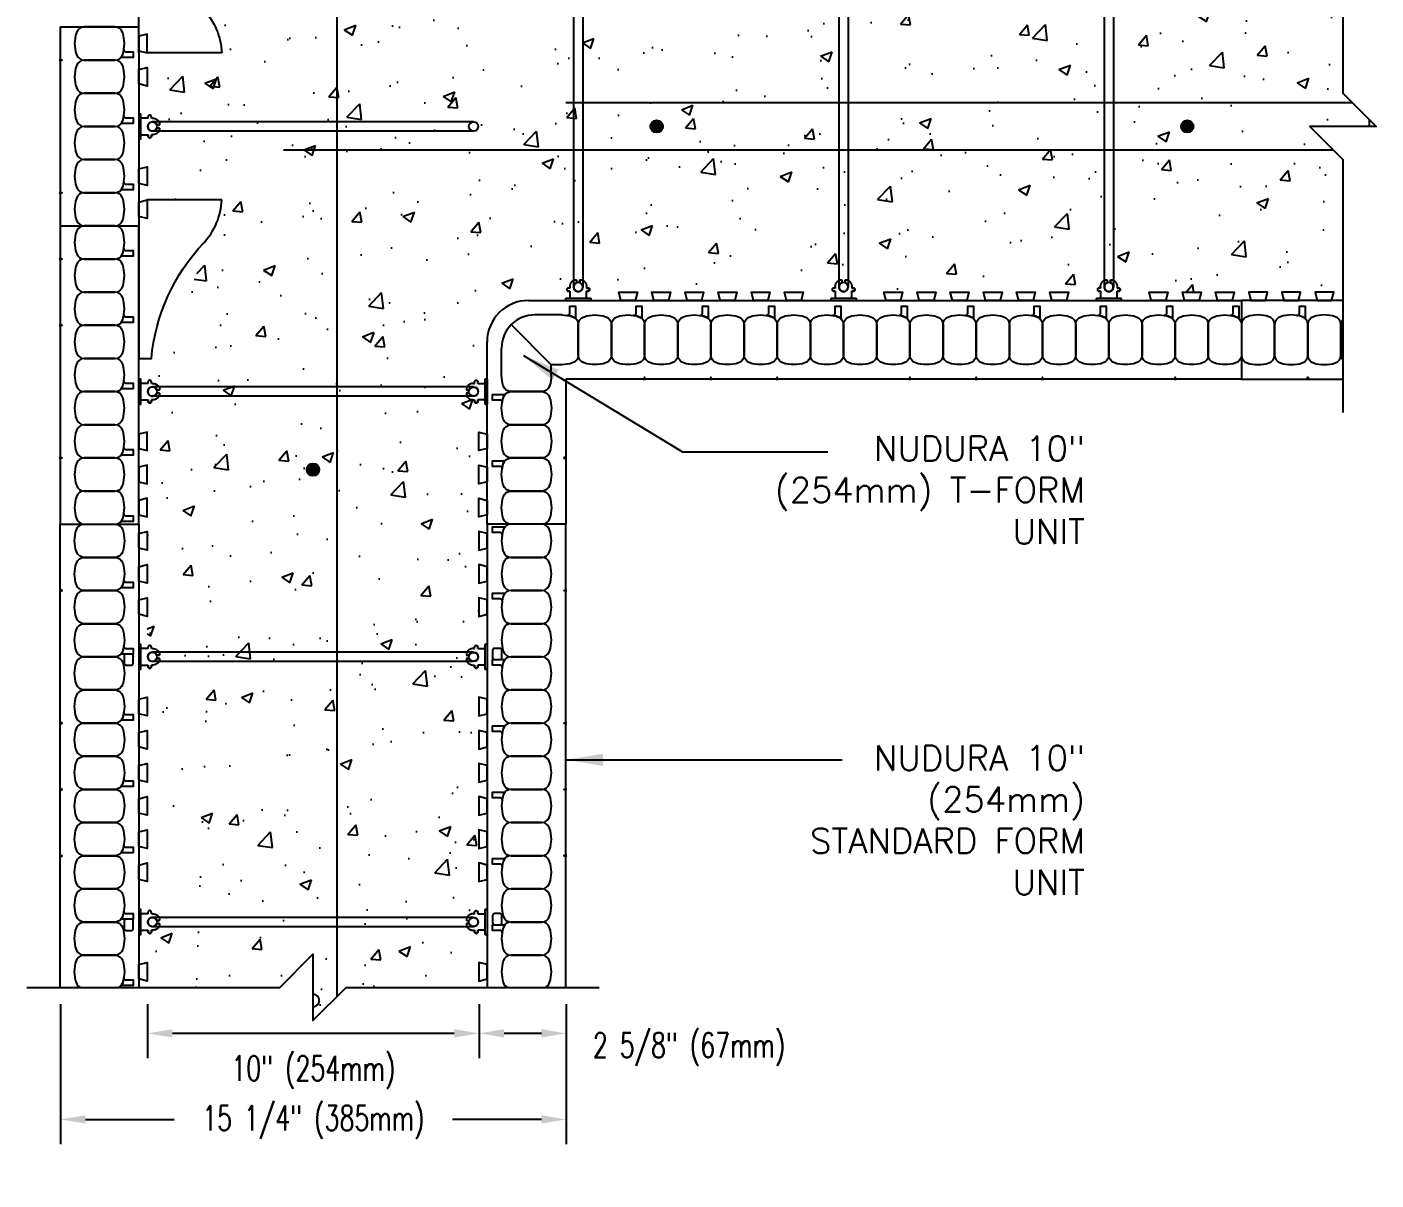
# Model space of a CAD drawing. Header units: inches. Extents: x 446.3 to 486.9, y 63.1 to 120.7.
# Drawn here: x 446.26 to 486.94, y 63.08 to 97.86 of the extents above; entities that cross this region are included whole.
import ezdxf

# ---------------------------------------------------------------- set-up
doc = ezdxf.new("R2010")
doc.units = ezdxf.units.IN
doc.header["$MEASUREMENT"] = 0
for name, color, linetype in [('HATCH', 12, 'Continuous'), ('line25', 2, 'Continuous'), ('LINE3', 3, 'Continuous'), ('LINE50', 5, 'Continuous'), ('LINE65', 3, 'Continuous'), ('LINE9', 9, 'Continuous'), ('TEXT', 4, 'Continuous')]:
    doc.layers.add(name, color=color, linetype=linetype)
doc.styles.add('DIM', font='romans.shx', dxfattribs={"width": 0.7})
doc.styles.add('ROMANS', font='romans.shx', dxfattribs={"height": 0.75})
doc.dimstyles.new('ext_12', dxfattribs={"dimscale": 12, "dimtxt": 0.09375, "dimasz": 0.09375, "dimexe": 0.09375, "dimexo": 0.0625, "dimgap": 0.0625, "dimtad": 1, "dimdec": 1, "dimzin": 3, "dimdsep": 46, "dimlunit": 4, "dimtxsty": 'DIM', "dimcen": 0.09, "dimdle": 0.09375, "dimclrt": 4, "dimadec": 0, "dimazin": 0, "dimtfac": 1, "dimtdec": 1, "dimtmove": 2, "dimatfit": 3, "dimfxl": 0, "dimfrac": 2, "dimtolj": 1, "dimtzin": 0, "dimarcsym": 0})
doc.dimstyles.new('ext_8', dxfattribs={"dimscale": 8, "dimtxt": 0.09375, "dimasz": 0.09375, "dimexe": 0.09375, "dimexo": 0.0625, "dimgap": 0.0625, "dimtad": 1, "dimdec": 1, "dimzin": 3, "dimdsep": 46, "dimlunit": 4, "dimtxsty": 'DIM', "dimcen": 0.09, "dimdle": 0.09375, "dimclrt": 4, "dimadec": 0, "dimazin": 0, "dimtfac": 1, "dimtdec": 1, "dimtmove": 2, "dimatfit": 3, "dimfxl": 0, "dimfrac": 2, "dimtolj": 1, "dimtzin": 0, "dimarcsym": 0})

# ---------------------------------------------------------------- blocks, each defined once
blk = doc.blocks.new('*D10')
at = {"layer": 'Defpoints', "color": 0}
for p in [(459.897, 68.887), (462.522, 68.887), (459.897, 67.502)]:
    blk.add_point(p, dxfattribs=at)
at = {"layer": 'TEXT', "color": 0, "lineweight": -2}
for p, q in [((459.897, 68.387), (459.897, 66.752)), ((462.522, 68.387), (462.522, 66.752)), ((461.772, 67.502), (460.647, 67.502))]:
    blk.add_line(p, q, dxfattribs=at)
at = {"layer": 'TEXT', "color": 0}
for points in [[(460.647, 67.627), (460.647, 67.377), (459.897, 67.502)], [(461.772, 67.627), (461.772, 67.377), (462.522, 67.502)]]:
    blk.add_solid(points, dxfattribs=at)
at = {"layer": 'TEXT', "color": 4, "insert": (466.228, 67.02), "char_height": 0.75, "attachment_point": 5, "style": 'DIM'}
blk.add_mtext('\\A1;2 5/8" (67mm)', dxfattribs=at)
blk = doc.blocks.new('*D11')
at = {"layer": 'Defpoints', "color": 0}
for p in [(449.897, 68.887), (459.897, 68.887), (449.897, 67.502)]:
    blk.add_point(p, dxfattribs=at)
at = {"layer": 'TEXT', "color": 0, "lineweight": -2}
for p, q in [((449.897, 68.387), (449.897, 66.752)), ((459.897, 68.387), (459.897, 66.752)), ((459.147, 67.502), (450.647, 67.502))]:
    blk.add_line(p, q, dxfattribs=at)
at = {"layer": 'TEXT', "color": 0}
for points in [[(450.647, 67.627), (450.647, 67.377), (449.897, 67.502)], [(459.147, 67.627), (459.147, 67.377), (459.897, 67.502)]]:
    blk.add_solid(points, dxfattribs=at)
at = {"layer": 'TEXT', "color": 4, "insert": (454.898, 66.324), "char_height": 0.75, "attachment_point": 5, "style": 'DIM'}
blk.add_mtext('\\A1;10" (254mm)', dxfattribs=at)
blk = doc.blocks.new('*D12')
at = {"layer": 'Defpoints', "color": 0}
for p in [(447.272, 68.887), (462.522, 68.887), (462.522, 64.906)]:
    blk.add_point(p, dxfattribs=at)
at = {"layer": 'TEXT', "color": 0, "lineweight": -2}
for p, q in [((447.272, 68.387), (447.272, 64.156)), ((462.522, 68.387), (462.522, 64.156)), ((448.022, 64.906), (450.697, 64.906)), ((461.772, 64.906), (459.097, 64.906))]:
    blk.add_line(p, q, dxfattribs=at)
at = {"layer": 'TEXT', "color": 0}
for points in [[(448.022, 65.031), (448.022, 64.781), (447.272, 64.906)], [(461.772, 65.031), (461.772, 64.781), (462.522, 64.906)]]:
    blk.add_solid(points, dxfattribs=at)
at = {"layer": 'TEXT', "color": 4, "insert": (454.897, 64.822), "char_height": 0.75, "attachment_point": 5, "style": 'DIM'}
blk.add_mtext('\\A1;15 1/4" (385mm)', dxfattribs=at)
blk = doc.blocks.new('WEB_CENTRE_TOP')
for p, q in [((-0.140625, 9.688), (-0.140625, 0)), ((0.140625, 9.688), (0.140625, 0))]:
    blk.add_line(p, q)
for centre in [(0, 9.688), (0, 0)]:
    blk.add_circle(centre, 0.140625)
blk = doc.blocks.new('Connector')
blk.add_point((0.271, 0))
at = {"layer": 'LINE9'}
for p, q in [((0, 0.375), (0, -0.375)), ((0.062, -0.375), (0.062, 0.375)), ((0.281, 0.25), (0.062, 0.25))]:
    blk.add_line(p, q, dxfattribs=at)
for points, weights in [([(0.007, 0.375), (0.004, 0.375), (0, 0.375)], [1, 0.972587069138, 0.950305488115]), ([(0.327, 0.343), (0.308, 0.343), (0.281, 0.317), (0.281, 0.297)], [1, 0.85355339, 0.85355339, 1]), ([(0.328, 0.343), (0.327, 0.343), (0.327, 0.343)], [1, 0.70710678, 1]), ([(0.375, 0.297), (0.375, 0.317), (0.348, 0.343), (0.329, 0.343)], [1, 0.85355339, 0.85355339, 1]), ([(0.406, 0.25), (0.546, 0.25), (0.619, 0.131)], [0.958404415409, 0.794674173519, 0.864651571113]), ([(0.619, 0.052), (0.612, 0.049), (0.604, 0.049)], [0.83615024178, 0.892081430621, 1]), ([(0, -0.375), (0.004, -0.375), (0.007, -0.375)], [0.950305488115, 0.972587069138, 1]), ([(0.281, -0.297), (0.281, -0.317), (0.308, -0.343), (0.327, -0.343)], [1, 0.85355339, 0.85355339, 1]), ([(0.327, -0.343), (0.281, -0.343), (0.281, -0.297)], [1, 0.70710678, 1]), ([(0.329, -0.343), (0.348, -0.343), (0.375, -0.317), (0.375, -0.297)], [1, 0.85355339, 0.85355339, 1]), ([(0.375, -0.297), (0.375, -0.343), (0.329, -0.343)], [1, 0.70710678, 1]), ([(0.619, -0.131), (0.546, -0.25), (0.406, -0.25)], [0.864651574428, 0.794674169686, 0.958404415195]), ([(0.604, -0.049), (0.612, -0.049), (0.619, -0.052)], [1, 0.89208144177, 0.836150253337])]:
    blk.add_rational_spline(points, weights, degree=2, dxfattribs=at)
for points, degree in [([(0, 0.375), (0.002, 0.375), (0.005, 0.375), (0.007, 0.375)], 3), ([(0.007, 0.375), (0.021, 0.375), (0.051, 0.375), (0.062, 0.375), (0.062, 0.375)], 3), ([(0.281, 0.25), (0.281, 0.297)], 1), ([(0.327, 0.343), (0.327, 0.343), (0.328, 0.343), (0.328, 0.343)], 3), ([(0.328, 0.343), (0.329, 0.343), (0.329, 0.343), (0.329, 0.343)], 3), ([(0.375, 0.25), (0.375, 0.297)], 1), ([(0.406, 0.25), (0.375, 0.25)], 1), ([(0.406, 0.25), (0.406, 0.25)], 1), ([(0.406, 0.25), (0.406, 0.25)], 1), ([(0.406, 0.25), (0.406, 0.25)], 1), ([(0.406, 0.25), (0.406, 0.25)], 1), ([(0.406, 0.25), (0.406, 0.25)], 1), ([(0.406, 0.25), (0.406, 0.25)], 1), ([(0.406, 0.25), (0.406, 0.25)], 1), ([(0.406, 0.25), (0.406, 0.25)], 1), ([(0.406, 0.25), (0.406, 0.25)], 1), ([(0.406, 0.25), (0.406, 0.25)], 1), ([(0.406, 0.25), (0.406, 0.25)], 1), ([(0.406, 0.25), (0.406, 0.25)], 1), ([(0.406, 0.25), (0.406, 0.25)], 1), ([(0.406, 0.25), (0.406, 0.25)], 1), ([(0.406, 0.25), (0.406, 0.25)], 1), ([(0.406, 0.25), (0.406, 0.25)], 1), ([(0.406, 0.25), (0.406, 0.25)], 1), ([(0.406, 0.25), (0.406, 0.25)], 1), ([(0.406, 0.25), (0.406, 0.25)], 1), ([(0.406, 0.25), (0.406, 0.25)], 1), ([(0.406, 0.25), (0.406, 0.25)], 1), ([(0.406, 0.25), (0.406, 0.25)], 1), ([(0.406, 0.25), (0.406, 0.25)], 1), ([(0.406, 0.25), (0.406, 0.25)], 1), ([(0.604, 0.049), (0.532, 0.049)], 1), ([(0.532, 0.049), (0.532, 0.049)], 1), ([(0.532, 0.049), (0.532, 0.049)], 1), ([(0.532, 0.049), (0.532, 0.049)], 1), ([(0.532, 0.049), (0.532, 0.049)], 1), ([(0.532, 0.049), (0.532, 0.049)], 1), ([(0.532, 0.049), (0.532, 0.049)], 1), ([(0.532, 0.049), (0.532, 0.049)], 1), ([(0.532, 0.049), (0.532, 0.049)], 1), ([(0.532, 0.049), (0.532, 0.049)], 1), ([(0.532, 0.049), (0.532, 0.049)], 1), ([(0.604, 0.049), (0.609, 0.049), (0.614, 0.05), (0.619, 0.052)], 3), ([(0.604, 0.049), (0.604, 0.049)], 1), ([(0.604, 0.049), (0.604, 0.049)], 1), ([(0.604, 0.049), (0.604, 0.049)], 1), ([(0.604, 0.049), (0.604, 0.049)], 1), ([(0.619, 0.131), (0.619, 0.052)], 1), ([(0.619, 0.131), (0.619, 0.131)], 1), ([(0.619, 0.131), (0.619, 0.131)], 1), ([(0.619, 0.131), (0.619, 0.131)], 1), ([(0.619, 0.131), (0.619, 0.131)], 1), ([(0.007, -0.375), (0.005, -0.375), (0.002, -0.375), (0, -0.375)], 3), ([(0.062, -0.375), (0.062, -0.375), (0.051, -0.375), (0.021, -0.375), (0.007, -0.375)], 3), ([(0.062, -0.25), (0.281, -0.25)], 1), ([(0.281, -0.297), (0.281, -0.25)], 1), ([(0.281, -0.25), (0.281, -0.297)], 1), ([(0.328, -0.343), (0.328, -0.343), (0.327, -0.343), (0.327, -0.343)], 3), ([(0.329, -0.343), (0.329, -0.343), (0.329, -0.343), (0.328, -0.343)], 3), ([(0.375, -0.25), (0.375, -0.297)], 1), ([(0.375, -0.297), (0.375, -0.25)], 1), ([(0.406, -0.25), (0.375, -0.25)], 1), ([(0.406, -0.25), (0.406, -0.25)], 1), ([(0.406, -0.25), (0.406, -0.25)], 1), ([(0.406, -0.25), (0.406, -0.25)], 1), ([(0.406, -0.25), (0.406, -0.25)], 1), ([(0.406, -0.25), (0.406, -0.25)], 1), ([(0.406, -0.25), (0.406, -0.25)], 1), ([(0.406, -0.25), (0.406, -0.25)], 1), ([(0.406, -0.25), (0.406, -0.25)], 1), ([(0.406, -0.25), (0.406, -0.25)], 1), ([(0.406, -0.25), (0.406, -0.25)], 1), ([(0.406, -0.25), (0.406, -0.25)], 1), ([(0.532, -0.049), (0.604, -0.049)], 1), ([(0.604, -0.049), (0.58, -0.049), (0.556, -0.049), (0.532, -0.049)], 3), ([(0.532, -0.049), (0.532, -0.049)], 1), ([(0.532, -0.049), (0.532, -0.049)], 1), ([(0.532, -0.049), (0.532, -0.049)], 1), ([(0.532, -0.049), (0.532, -0.049)], 1), ([(0.619, -0.052), (0.614, -0.05), (0.609, -0.049), (0.604, -0.049)], 3), ([(0.604, -0.049), (0.604, -0.049)], 1), ([(0.604, -0.049), (0.604, -0.049)], 1), ([(0.604, -0.049), (0.604, -0.049)], 1), ([(0.604, -0.049), (0.604, -0.049)], 1), ([(0.604, -0.049), (0.604, -0.049)], 1), ([(0.604, -0.049), (0.604, -0.049)], 1), ([(0.604, -0.049), (0.604, -0.049)], 1), ([(0.604, -0.049), (0.604, -0.049)], 1), ([(0.619, -0.052), (0.619, -0.131)], 1), ([(0.619, -0.131), (0.619, -0.131)], 1), ([(0.619, -0.131), (0.619, -0.131)], 1), ([(0.619, -0.131), (0.619, -0.131)], 1), ([(0.619, -0.131), (0.619, -0.131)], 1)]:
    blk.add_open_spline(points, degree=degree, dxfattribs=at)
for points, weights, knots in [([(0.062, 0.375), (0.062, 0.375), (0.046, 0.375), (0.03, 0.375), (0.007, 0.375)], [0.868718858569, 0.861102746415, 1, 0.861102734288, 0.868718859898], [0, 0, 0, 0.5, 0.5, 1, 1, 1]), ([(0.532, 0.049), (0.472, 0.203), (0.333, 0.113), (0.157, 0), (0.333, -0.113), (0.472, -0.203), (0.532, -0.049)], [0.899508922286, 0.599718215298, 1, 0.54226024, 1, 0.599718224335, 0.899508908749], [0, 0, 0, 0.318112, 0.318112, 0.681888, 0.681888, 1, 1, 1]), ([(0.007, -0.375), (0.03, -0.375), (0.046, -0.375), (0.062, -0.375), (0.062, -0.375)], [0.868718859319, 0.861102739573, 1, 0.861102742958, 0.868718858948], [0, 0, 0, 0.5, 0.5, 1, 1, 1])]:
    blk.add_rational_spline(points, weights, degree=2, knots=knots, dxfattribs=at)

msp = doc.modelspace()

# ---------------------------------------------------------------- hatches: boundary and pattern name
at = {"layer": 'HATCH'}
h = msp.add_hatch(dxfattribs=at)
h.set_pattern_fill('AR-CONC', color=256, scale=0.5, style=0)
h.set_pattern_definition([(50, (-1.1555, -30.8166), (3.586301, -0.31376), [0.375, -4.125]), (355, (-1.1555, -30.8166), (-0.693757, 3.76096), [0.3, -3.3]), (100.4514, (-0.8566, -30.8427), (2.892547, 3.447198), [0.3187, -3.50571]), (46.1842, (-1.1555, -29.8166), (5.336205, -0.827595), [0.5625, -6.1875]), (96.6356, (-0.711, -29.8855), (4.673314, 4.87059), [0.47805, -5.258565]), (351.1842, (-1.1555, -29.8166), (4.67331, 4.870593), [0.45, -4.95]), (21, (-0.6555, -30.0666), (2.984535, -2.013094), [0.375, -4.125]), (326, (-0.6555, -30.0666), (1.216577, 3.62575), [0.3, -3.3]), (71.4514, (-0.4068, -30.2343), (4.201113, 1.612652), [0.3187, -3.50571]), (37.5, (-1.1555, -30.8166), (0.0607993, 1.6644693), [0, -3.26, 0, -3.35, 0, -3.3125]), (7.5, (-1.1555, -30.8166), (1.3153477, 1.9720586), [0, -1.91, 0, -3.185, 0, -1.2625]), (327.5, (-2.2705, -30.8166), (2.6691122, -0.1127744), [0, -1.25, 0, -3.9, 0, -5.175]), (317.5, (-2.7705, -30.8166), (2.915931, 0.500525), [0, -1.625, 0, -2.59, 0, -3.675])])
h.paths.add_polyline_path([(485.943, 95.861), (485.943, 99.861), (459.886, 99.861), (459.886, 119.714), (455.886, 119.714), (454.886, 118.714), (454.886, 120.714), (453.886, 119.714), (449.886, 119.714), (449.886, 103.497), (450.375, 103.497), (450.375, 101.322), (452.363, 97.479), (452.363, 96.862), (449.886, 96.862), (449.886, 92.643), (452.33, 92.643), (451.588, 90.853), (450.229, 88.029), (449.886, 85.643), (449.897, 68.887), (453.886, 68.887), (454.886, 69.887), (454.886, 67.887), (455.886, 68.887), (459.897, 68.887), (459.897, 89.861), (485.943, 89.861), (485.943, 93.861), (484.943, 94.861), (486.943, 94.861)])
at = {"layer": 'LINE3'}
for points in [[(465.062, 94.861, 1), (465.437, 94.861, 1)], [(481.062, 94.861, 1), (481.437, 94.861, 1)], [(454.698, 84.508, 1), (455.073, 84.508, 1)]]:
    msp.add_hatch(color=256, dxfattribs=at).paths.add_polyline_path(points)

# ---------------------------------------------------------------- linework, layer by layer
at = {"layer": 'line25'}
for p, q in [((449.636, 97.08), (449.636, 92.643)), ((452.134, 97.08), (449.886, 97.08)), ((452.134, 92.643), (449.886, 92.643)), ((449.636, 82.861), (449.636, 91.861)), ((461.386, 89.611), (482.886, 89.611)), ((485.943, 89.611), (482.886, 89.611)), ((460.136, 82.861), (460.136, 88.361)), ((449.636, 82.861), (449.636, 68.887)), ((460.136, 82.861), (460.136, 68.887)), ((449.467, 78.882), (449.467, 78.861)), ((460.304, 78.841), (460.304, 78.861))]:
    msp.add_line(p, q, dxfattribs=at)
for points in [[(449.636, 97.08), (449.636, 101.861), (450.011, 101.861, 0.166375), (451.592, 98.371, -0.180653), (452.134, 97.08, -0.180653)], [(449.636, 92.643), (449.636, 87.861), (450.011, 87.861, -0.166375), (451.592, 91.352, 0.180653), (452.134, 92.643, 0.180653)]]:
    msp.add_lwpolyline(points, format="xyb", dxfattribs=at)
for points in [[(449.636, 97.143), (449.886, 97.08), (449.886, 97.643), (449.636, 97.58)], [(449.636, 96.58), (449.886, 96.643), (449.886, 96.08), (449.636, 96.143)], [(449.636, 93.58), (449.886, 93.643), (449.886, 93.08), (449.636, 93.143)], [(449.636, 92.58), (449.886, 92.643), (449.886, 92.08), (449.636, 92.143)], [(464.167, 89.611), (464.105, 89.861), (464.667, 89.861), (464.605, 89.611)], [(465.167, 89.611), (465.105, 89.861), (465.667, 89.861), (465.605, 89.611)], [(466.167, 89.611), (466.105, 89.861), (466.667, 89.861), (466.605, 89.611)], [(467.167, 89.611), (467.105, 89.861), (467.667, 89.861), (467.605, 89.611)], [(468.167, 89.611), (468.105, 89.861), (468.667, 89.861), (468.605, 89.611)], [(469.167, 89.611), (469.105, 89.861), (469.667, 89.861), (469.605, 89.611)], [(472.167, 89.611), (472.105, 89.861), (472.667, 89.861), (472.605, 89.611)], [(473.167, 89.611), (473.105, 89.861), (473.667, 89.861), (473.605, 89.611)], [(474.167, 89.611), (474.105, 89.861), (474.667, 89.861), (474.605, 89.611)], [(475.167, 89.611), (475.105, 89.861), (475.667, 89.861), (475.605, 89.611)], [(476.167, 89.611), (476.105, 89.861), (476.667, 89.861), (476.605, 89.611)], [(477.167, 89.611), (477.105, 89.861), (477.667, 89.861), (477.605, 89.611)], [(480.167, 89.611), (480.105, 89.861), (480.667, 89.861), (480.605, 89.611)], [(481.167, 89.611), (481.105, 89.861), (481.667, 89.861), (481.605, 89.611)], [(482.167, 89.611), (482.105, 89.861), (482.667, 89.861), (482.605, 89.611)], [(483.605, 89.611), (483.667, 89.861), (483.105, 89.861), (483.167, 89.611)], [(484.605, 89.611), (484.667, 89.861), (484.105, 89.861), (484.167, 89.611)], [(485.605, 89.611), (485.667, 89.861), (485.105, 89.861), (485.167, 89.611)], [(449.636, 85.143), (449.886, 85.08), (449.886, 85.643), (449.636, 85.58)], [(460.136, 85.143), (459.886, 85.08), (459.886, 85.643), (460.136, 85.58)], [(449.636, 84.143), (449.886, 84.08), (449.886, 84.643), (449.636, 84.58)], [(460.136, 84.143), (459.886, 84.08), (459.886, 84.643), (460.136, 84.58)], [(449.636, 83.143), (449.886, 83.08), (449.886, 83.643), (449.636, 83.58)], [(460.136, 83.143), (459.886, 83.08), (459.886, 83.643), (460.136, 83.58)], [(449.636, 82.58), (449.886, 82.643), (449.886, 82.08), (449.636, 82.143)], [(460.136, 82.58), (459.886, 82.643), (459.886, 82.08), (460.136, 82.143)], [(449.636, 81.58), (449.886, 81.643), (449.886, 81.08), (449.636, 81.143)], [(460.136, 81.58), (459.886, 81.643), (459.886, 81.08), (460.136, 81.143)], [(449.636, 80.58), (449.886, 80.643), (449.886, 80.08), (449.636, 80.143)], [(460.136, 80.58), (459.886, 80.643), (459.886, 80.08), (460.136, 80.143)], [(449.636, 77.58), (449.886, 77.643), (449.886, 77.08), (449.636, 77.143)], [(460.136, 77.58), (459.886, 77.643), (459.886, 77.08), (460.136, 77.143)], [(449.636, 76.58), (449.886, 76.643), (449.886, 76.08), (449.636, 76.143)], [(460.136, 76.58), (459.886, 76.643), (459.886, 76.08), (460.136, 76.143)], [(449.636, 75.58), (449.886, 75.643), (449.886, 75.08), (449.636, 75.143)], [(460.136, 75.58), (459.886, 75.643), (459.886, 75.08), (460.136, 75.143)], [(449.636, 74.58), (449.886, 74.643), (449.886, 74.08), (449.636, 74.143)], [(460.136, 74.58), (459.886, 74.643), (459.886, 74.08), (460.136, 74.143)], [(449.636, 73.58), (449.886, 73.643), (449.886, 73.08), (449.636, 73.143)], [(460.136, 73.58), (459.886, 73.643), (459.886, 73.08), (460.136, 73.143)], [(449.636, 72.58), (449.886, 72.643), (449.886, 72.08), (449.636, 72.143)], [(460.136, 72.58), (459.886, 72.643), (459.886, 72.08), (460.136, 72.143)], [(449.636, 69.58), (449.886, 69.643), (449.886, 69.08), (449.636, 69.143)], [(460.136, 69.58), (459.886, 69.643), (459.886, 69.08), (460.136, 69.143)]]:
    msp.add_lwpolyline(points, close=True, dxfattribs=at)
msp.add_arc((461.386, 88.361), 1.25, 90, 180, dxfattribs=at)
at = {"layer": 'LINE3'}
msp.add_line((485.659, 94.146), (453.997, 94.146), dxfattribs=at)
for centre in [(465.25, 94.861), (481.25, 94.861), (454.886, 84.508)]:
    msp.add_circle(centre, 0.188, dxfattribs=at)
msp.add_arc((454.886, 68.492), 0.188, 269.9637, 90.0363, dxfattribs=at)
at = {"layer": 'LINE50'}
for p, q in [((447.261, 97.861), (447.261, 91.861)), ((447.261, 91.861), (447.261, 82.861)), ((482.886, 89.611), (482.886, 87.236)), ((482.886, 89.611), (482.886, 87.236)), ((462.511, 87.236), (462.511, 82.861)), ((482.886, 87.236), (462.511, 87.236)), ((482.886, 87.236), (485.943, 87.236)), ((447.261, 82.861), (449.636, 82.861)), ((447.261, 82.861), (449.636, 82.861)), ((447.261, 68.887), (447.261, 82.861)), ((462.511, 82.861), (460.136, 82.861)), ((462.511, 82.861), (460.136, 82.861)), ((462.511, 68.887), (462.511, 82.861))]:
    msp.add_line(p, q, dxfattribs=at)
at = {"layer": 'LINE65', "flags": 128}
for points in [[(455.604, 119.432), (455.604, 68.606)], [(462.511, 95.582), (486.222, 95.582)]]:
    msp.add_lwpolyline(points, dxfattribs=at)
at = {"layer": 'LINE9'}
for p, q in [((447.261, 97.861), (449.636, 97.861)), ((486.745, 94.861), (486.745, 95.059)), ((447.261, 91.861), (449.636, 91.861)), ((462.386, 89.174), (461.573, 89.174)), ((462.073, 87.674), (460.866, 88.881)), ((460.573, 87.361), (460.573, 88.174)), ((462.073, 87.361), (462.073, 87.674)), ((462.386, 87.674), (462.073, 87.674))]:
    msp.add_line(p, q, dxfattribs=at)
at = {"layer": 'LINE9', "flags": 128}
for points in [[(485.943, 103.486), (485.943, 95.861), (486.943, 94.861), (484.943, 94.861), (485.943, 93.861), (485.943, 86.236)], [(446.261, 68.887), (453.886, 68.887), (454.886, 69.887), (454.886, 67.887), (455.886, 68.887), (463.511, 68.887)]]:
    msp.add_lwpolyline(points, dxfattribs=at)
at = {"layer": 'LINE9'}
for points in [[(449.147, 97.035, 0.157671), (449.147, 97.688, 0.325305), (448.909, 97.861), (447.988, 97.861, 0.325305), (447.75, 97.688, 0.157671), (447.75, 97.035, 0.325305), (447.988, 96.861), (448.909, 96.861, 0.325305)], [(449.147, 96.035, 0.157671), (449.147, 96.688, 0.325305), (448.909, 96.861), (447.988, 96.861, 0.325305), (447.75, 96.688, 0.157671), (447.75, 96.035, 0.325305), (447.988, 95.861), (448.909, 95.861, 0.325305)], [(449.147, 97.035, 0.037267), (449.184, 97.188, 0.463036), (449.246, 97.116), (449.467, 97.116), (449.467, 96.945), (449.121, 96.945, 0.189002), (449.079, 96.928, 0.128407)], [(449.147, 95.035, 0.157671), (449.147, 95.688, 0.325305), (448.909, 95.861), (447.988, 95.861, 0.325305), (447.75, 95.688, 0.157671), (447.75, 95.035, 0.325305), (447.988, 94.861), (448.909, 94.861, 0.325305)], [(449.147, 94.035, 0.157671), (449.147, 94.688, 0.325305), (448.909, 94.861), (447.988, 94.861, 0.325305), (447.75, 94.688, 0.157671), (447.75, 94.035, 0.325305), (447.988, 93.861), (448.909, 93.861, 0.325305)], [(449.147, 95.035, 0.037267), (449.184, 95.188, 0.463036), (449.246, 95.116), (449.467, 95.116), (449.467, 94.945), (449.121, 94.945, 0.189002), (449.079, 94.928, 0.128407)], [(449.147, 93.035, 0.157671), (449.147, 93.688, 0.325305), (448.909, 93.861), (447.988, 93.861, 0.325305), (447.75, 93.688, 0.157671), (447.75, 93.035, 0.325305), (447.988, 92.861), (448.909, 92.861, 0.325305)], [(449.147, 93.035, 0.037267), (449.184, 93.188, 0.463036), (449.246, 93.116), (449.467, 93.116), (449.467, 92.945), (449.121, 92.945, 0.189002), (449.079, 92.928, 0.128407)], [(449.147, 92.035, 0.157671), (449.147, 92.688, 0.325305), (448.909, 92.861), (447.988, 92.861, 0.325305), (447.75, 92.688, 0.157671), (447.75, 92.035, 0.325305), (447.988, 91.861), (448.909, 91.861, 0.325305)], [(449.147, 91.035, 0.157671), (449.147, 91.688, 0.325305), (448.909, 91.861), (447.988, 91.861, 0.325305), (447.75, 91.688, 0.157671), (447.75, 91.035, 0.325305), (447.988, 90.861), (448.909, 90.861, 0.325305)], [(449.147, 91.035, 0.037267), (449.184, 91.188, 0.463036), (449.246, 91.116), (449.467, 91.116), (449.467, 90.945), (449.121, 90.945, 0.189002), (449.079, 90.928, 0.128407)], [(449.147, 90.035, 0.157671), (449.147, 90.688, 0.325305), (448.909, 90.861), (447.988, 90.861, 0.325305), (447.75, 90.688, 0.157671), (447.75, 90.035, 0.325305), (447.988, 89.861), (448.909, 89.861, 0.325305)], [(449.147, 89.035, 0.157671), (449.147, 89.688, 0.325305), (448.909, 89.861), (447.988, 89.861, 0.325305), (447.75, 89.688, 0.157671), (447.75, 89.035, 0.325305), (447.988, 88.861), (448.909, 88.861, 0.325305)], [(449.147, 89.035, 0.037267), (449.184, 89.188, 0.463036), (449.246, 89.116), (449.467, 89.116), (449.467, 88.945), (449.121, 88.945, 0.189002), (449.079, 88.928, 0.128407)], [(462.713, 89.122, 0.037267), (462.559, 89.16, 0.463036), (462.632, 89.221), (462.632, 89.443), (462.803, 89.443), (462.803, 89.097, 0.189002), (462.819, 89.054, 0.128407)], [(463.059, 89.122, -0.157671), (463.713, 89.122, -0.325305), (463.886, 88.885), (463.886, 87.963, -0.325305), (463.713, 87.726, -0.157671), (463.059, 87.726, -0.325305), (462.886, 87.963), (462.886, 88.885, -0.325305)], [(464.059, 89.122, -0.157671), (464.713, 89.122, -0.325305), (464.886, 88.885), (464.886, 87.963, -0.325305), (464.713, 87.726, -0.157671), (464.059, 87.726, -0.325305), (463.886, 87.963), (463.886, 88.885, -0.325305)], [(464.713, 89.122, 0.037267), (464.559, 89.16, 0.463036), (464.632, 89.221), (464.632, 89.443), (464.803, 89.443), (464.803, 89.097, 0.189002), (464.819, 89.054, 0.128407)], [(465.059, 89.122, -0.157671), (465.713, 89.122, -0.325305), (465.886, 88.885), (465.886, 87.963, -0.325305), (465.713, 87.726, -0.157671), (465.059, 87.726, -0.325305), (464.886, 87.963), (464.886, 88.885, -0.325305)], [(466.059, 89.122, -0.157671), (466.713, 89.122, -0.325305), (466.886, 88.885), (466.886, 87.963, -0.325305), (466.713, 87.726, -0.157671), (466.059, 87.726, -0.325305), (465.886, 87.963), (465.886, 88.885, -0.325305)], [(466.713, 89.122, 0.037267), (466.559, 89.16, 0.463036), (466.632, 89.221), (466.632, 89.443), (466.803, 89.443), (466.803, 89.097, 0.189002), (466.819, 89.054, 0.128407)], [(467.059, 89.122, -0.157671), (467.713, 89.122, -0.325305), (467.886, 88.885), (467.886, 87.963, -0.325305), (467.713, 87.726, -0.157671), (467.059, 87.726, -0.325305), (466.886, 87.963), (466.886, 88.885, -0.325305)], [(468.059, 89.122, -0.157671), (468.713, 89.122, -0.325305), (468.886, 88.885), (468.886, 87.963, -0.325305), (468.713, 87.726, -0.157671), (468.059, 87.726, -0.325305), (467.886, 87.963), (467.886, 88.885, -0.325305)], [(468.713, 89.122, 0.037267), (468.559, 89.16, 0.463036), (468.632, 89.221), (468.632, 89.443), (468.803, 89.443), (468.803, 89.097, 0.189002), (468.819, 89.054, 0.128407)], [(469.059, 89.122, -0.157671), (469.713, 89.122, -0.325305), (469.886, 88.885), (469.886, 87.963, -0.325305), (469.713, 87.726, -0.157671), (469.059, 87.726, -0.325305), (468.886, 87.963), (468.886, 88.885, -0.325305)], [(470.059, 89.122, -0.157671), (470.713, 89.122, -0.325305), (470.886, 88.885), (470.886, 87.963, -0.325305), (470.713, 87.726, -0.157671), (470.059, 87.726, -0.325305), (469.886, 87.963), (469.886, 88.885, -0.325305)], [(470.713, 89.122, 0.037267), (470.559, 89.16, 0.463036), (470.632, 89.221), (470.632, 89.443), (470.803, 89.443), (470.803, 89.097, 0.189002), (470.819, 89.054, 0.128407)], [(471.059, 89.122, -0.157671), (471.713, 89.122, -0.325305), (471.886, 88.885), (471.886, 87.963, -0.325305), (471.713, 87.726, -0.157671), (471.059, 87.726, -0.325305), (470.886, 87.963), (470.886, 88.885, -0.325305)], [(472.059, 89.122, -0.157671), (472.713, 89.122, -0.325305), (472.886, 88.885), (472.886, 87.963, -0.325305), (472.713, 87.726, -0.157671), (472.059, 87.726, -0.325305), (471.886, 87.963), (471.886, 88.885, -0.325305)], [(472.713, 89.122, 0.037267), (472.559, 89.16, 0.463036), (472.632, 89.221), (472.632, 89.443), (472.803, 89.443), (472.803, 89.097, 0.189002), (472.819, 89.054, 0.128407)], [(473.059, 89.122, -0.157671), (473.713, 89.122, -0.325305), (473.886, 88.885), (473.886, 87.963, -0.325305), (473.713, 87.726, -0.157671), (473.059, 87.726, -0.325305), (472.886, 87.963), (472.886, 88.885, -0.325305)], [(474.059, 89.122, -0.157671), (474.713, 89.122, -0.325305), (474.886, 88.885), (474.886, 87.963, -0.325305), (474.713, 87.726, -0.157671), (474.059, 87.726, -0.325305), (473.886, 87.963), (473.886, 88.885, -0.325305)], [(474.713, 89.122, 0.037267), (474.559, 89.16, 0.463036), (474.632, 89.221), (474.632, 89.443), (474.803, 89.443), (474.803, 89.097, 0.189002), (474.819, 89.054, 0.128407)], [(475.059, 89.122, -0.157671), (475.713, 89.122, -0.325305), (475.886, 88.885), (475.886, 87.963, -0.325305), (475.713, 87.726, -0.157671), (475.059, 87.726, -0.325305), (474.886, 87.963), (474.886, 88.885, -0.325305)], [(476.059, 89.122, -0.157671), (476.713, 89.122, -0.325305), (476.886, 88.885), (476.886, 87.963, -0.325305), (476.713, 87.726, -0.157671), (476.059, 87.726, -0.325305), (475.886, 87.963), (475.886, 88.885, -0.325305)], [(476.713, 89.122, 0.037267), (476.559, 89.16, 0.463036), (476.632, 89.221), (476.632, 89.443), (476.803, 89.443), (476.803, 89.097, 0.189002), (476.819, 89.054, 0.128407)], [(477.059, 89.122, -0.157671), (477.713, 89.122, -0.325305), (477.886, 88.885), (477.886, 87.963, -0.325305), (477.713, 87.726, -0.157671), (477.059, 87.726, -0.325305), (476.886, 87.963), (476.886, 88.885, -0.325305)], [(478.059, 89.122, -0.157671), (478.713, 89.122, -0.325305), (478.886, 88.885), (478.886, 87.963, -0.325305), (478.713, 87.726, -0.157671), (478.059, 87.726, -0.325305), (477.886, 87.963), (477.886, 88.885, -0.325305)], [(478.713, 89.122, 0.037267), (478.559, 89.16, 0.463036), (478.632, 89.221), (478.632, 89.443), (478.803, 89.443), (478.803, 89.097, 0.189002), (478.819, 89.054, 0.128407)], [(479.059, 89.122, -0.157671), (479.713, 89.122, -0.325305), (479.886, 88.885), (479.886, 87.963, -0.325305), (479.713, 87.726, -0.157671), (479.059, 87.726, -0.325305), (478.886, 87.963), (478.886, 88.885, -0.325305)], [(480.059, 89.122, -0.157671), (480.713, 89.122, -0.325305), (480.886, 88.885), (480.886, 87.963, -0.325305), (480.713, 87.726, -0.157671), (480.059, 87.726, -0.325305), (479.886, 87.963), (479.886, 88.885, -0.325305)], [(480.713, 89.122, 0.037267), (480.559, 89.16, 0.463036), (480.632, 89.221), (480.632, 89.443), (480.803, 89.443), (480.803, 89.097, 0.189002), (480.819, 89.054, 0.128407)], [(481.059, 89.122, -0.157671), (481.713, 89.122, -0.325305), (481.886, 88.885), (481.886, 87.963, -0.325305), (481.713, 87.726, -0.157671), (481.059, 87.726, -0.325305), (480.886, 87.963), (480.886, 88.885, -0.325305)], [(482.059, 89.122, -0.157671), (482.713, 89.122, -0.325305), (482.886, 88.885), (482.886, 87.963, -0.325305), (482.713, 87.726, -0.157671), (482.059, 87.726, -0.325305), (481.886, 87.963), (481.886, 88.885, -0.325305)], [(482.713, 89.122, 0.037267), (482.559, 89.16, 0.463036), (482.632, 89.221), (482.632, 89.443), (482.803, 89.443), (482.803, 89.097, 0.189002), (482.819, 89.054, 0.128407)], [(483.713, 89.122, 0.157671), (483.059, 89.122, 0.325305), (482.886, 88.885), (482.886, 87.963, 0.325305), (483.059, 87.726, 0.157671), (483.713, 87.726, 0.325305), (483.886, 87.963), (483.886, 88.885, 0.325305)], [(484.713, 89.122, 0.157671), (484.059, 89.122, 0.325305), (483.886, 88.885), (483.886, 87.963, 0.325305), (484.059, 87.726, 0.157671), (484.713, 87.726, 0.325305), (484.886, 87.963), (484.886, 88.885, 0.325305)], [(484.713, 89.122, 0.037267), (484.559, 89.16, 0.463036), (484.632, 89.221), (484.632, 89.443), (484.803, 89.443), (484.803, 89.097, 0.189002), (484.819, 89.054, 0.128407)], [(485.713, 89.122, 0.157671), (485.059, 89.122, 0.325305), (484.886, 88.885), (484.886, 87.963, 0.325305), (485.059, 87.726, 0.157671), (485.713, 87.726, 0.325305), (485.886, 87.963), (485.886, 88.885, 0.325305)], [(449.147, 88.035, 0.157671), (449.147, 88.688, 0.325305), (448.909, 88.861), (447.988, 88.861, 0.325305), (447.75, 88.688, 0.157671), (447.75, 88.035, 0.325305), (447.988, 87.861), (448.909, 87.861, 0.325305)], [(449.147, 87.035, 0.157671), (449.147, 87.688, 0.325305), (448.909, 87.861), (447.988, 87.861, 0.325305), (447.75, 87.688, 0.157671), (447.75, 87.035, 0.325305), (447.988, 86.861), (448.909, 86.861, 0.325305)], [(449.147, 87.035, 0.037267), (449.184, 87.188, 0.463036), (449.246, 87.116), (449.467, 87.116), (449.467, 86.945), (449.121, 86.945, 0.189002), (449.079, 86.928, 0.128407)], [(449.147, 86.035, 0.157671), (449.147, 86.688, 0.325305), (448.909, 86.861), (447.988, 86.861, 0.325305), (447.75, 86.688, 0.157671), (447.75, 86.035, 0.325305), (447.988, 85.861), (448.909, 85.861, 0.325305)], [(460.625, 86.688, 0.037267), (460.588, 86.535, 0.463036), (460.526, 86.607), (460.304, 86.607), (460.304, 86.778), (460.65, 86.778, 0.189002), (460.693, 86.795, 0.128407)], [(460.625, 86.035, -0.157671), (460.625, 86.688, -0.325305), (460.863, 86.861), (461.784, 86.861, -0.325305), (462.022, 86.688, -0.157671), (462.022, 86.035, -0.325305), (461.784, 85.861), (460.863, 85.861, -0.325305)], [(449.147, 85.035, 0.157671), (449.147, 85.688, 0.325305), (448.909, 85.861), (447.988, 85.861, 0.325305), (447.75, 85.688, 0.157671), (447.75, 85.035, 0.325305), (447.988, 84.861), (448.909, 84.861, 0.325305)], [(460.625, 85.035, -0.157671), (460.625, 85.688, -0.325305), (460.863, 85.861), (461.784, 85.861, -0.325305), (462.022, 85.688, -0.157671), (462.022, 85.035, -0.325305), (461.784, 84.861), (460.863, 84.861, -0.325305)], [(449.147, 85.035, 0.037267), (449.184, 85.188, 0.463036), (449.246, 85.116), (449.467, 85.116), (449.467, 84.945), (449.121, 84.945, 0.189002), (449.079, 84.928, 0.128407)], [(449.147, 84.035, 0.157671), (449.147, 84.688, 0.325305), (448.909, 84.861), (447.988, 84.861, 0.325305), (447.75, 84.688, 0.157671), (447.75, 84.035, 0.325305), (447.988, 83.861), (448.909, 83.861, 0.325305)], [(460.625, 84.688, 0.037267), (460.588, 84.535, 0.463036), (460.526, 84.607), (460.304, 84.607), (460.304, 84.778), (460.65, 84.778, 0.189002), (460.693, 84.795, 0.128407)], [(460.625, 84.035, -0.157671), (460.625, 84.688, -0.325305), (460.863, 84.861), (461.784, 84.861, -0.325305), (462.022, 84.688, -0.157671), (462.022, 84.035, -0.325305), (461.784, 83.861), (460.863, 83.861, -0.325305)], [(449.147, 83.035, 0.157671), (449.147, 83.688, 0.325305), (448.909, 83.861), (447.988, 83.861, 0.325305), (447.75, 83.688, 0.157671), (447.75, 83.035, 0.325305), (447.988, 82.861), (448.909, 82.861, 0.325305)], [(460.625, 83.035, -0.157671), (460.625, 83.688, -0.325305), (460.863, 83.861), (461.784, 83.861, -0.325305), (462.022, 83.688, -0.157671), (462.022, 83.035, -0.325305), (461.784, 82.861), (460.863, 82.861, -0.325305)], [(449.147, 83.035, 0.037267), (449.184, 83.188, 0.463036), (449.246, 83.116), (449.467, 83.116), (449.467, 82.945), (449.121, 82.945, 0.189002), (449.079, 82.928, 0.128407)], [(449.147, 82.688, -0.157671), (449.147, 82.035, -0.325305), (448.909, 81.861), (447.988, 81.861, -0.325305), (447.75, 82.035, -0.157671), (447.75, 82.688, -0.325305), (447.988, 82.861), (448.909, 82.861, -0.325305)], [(460.625, 82.688, 0.037267), (460.588, 82.535, 0.463036), (460.526, 82.607), (460.304, 82.607), (460.304, 82.778), (460.65, 82.778, 0.189002), (460.693, 82.795, 0.128407)], [(460.625, 82.688, 0.157671), (460.625, 82.035, 0.325305), (460.863, 81.861), (461.784, 81.861, 0.325305), (462.022, 82.035, 0.157671), (462.022, 82.688, 0.325305), (461.784, 82.861), (460.863, 82.861, 0.325305)], [(449.147, 81.688, -0.157671), (449.147, 81.035, -0.325305), (448.909, 80.861), (447.988, 80.861, -0.325305), (447.75, 81.035, -0.157671), (447.75, 81.688, -0.325305), (447.988, 81.861), (448.909, 81.861, -0.325305)], [(460.625, 81.688, 0.157671), (460.625, 81.035, 0.325305), (460.863, 80.861), (461.784, 80.861, 0.325305), (462.022, 81.035, 0.157671), (462.022, 81.688, 0.325305), (461.784, 81.861), (460.863, 81.861, 0.325305)], [(449.147, 81.035, 0.037267), (449.184, 81.188, 0.463036), (449.246, 81.116), (449.467, 81.116), (449.467, 80.945), (449.121, 80.945, 0.189002), (449.079, 80.928, 0.128407)], [(449.147, 80.688, -0.157671), (449.147, 80.035, -0.325305), (448.909, 79.861), (447.988, 79.861, -0.325305), (447.75, 80.035, -0.157671), (447.75, 80.688, -0.325305), (447.988, 80.861), (448.909, 80.861, -0.325305)], [(460.625, 80.688, 0.037267), (460.588, 80.535, 0.463036), (460.526, 80.607), (460.304, 80.607), (460.304, 80.778), (460.65, 80.778, 0.189002), (460.693, 80.795, 0.128407)], [(460.625, 80.688, 0.157671), (460.625, 80.035, 0.325305), (460.863, 79.861), (461.784, 79.861, 0.325305), (462.022, 80.035, 0.157671), (462.022, 80.688, 0.325305), (461.784, 80.861), (460.863, 80.861, 0.325305)], [(449.147, 79.688, -0.157671), (449.147, 79.035, -0.325305), (448.909, 78.861), (447.988, 78.861, -0.325305), (447.75, 79.035, -0.157671), (447.75, 79.688, -0.325305), (447.988, 79.861), (448.909, 79.861, -0.325305)], [(460.625, 79.688, 0.157671), (460.625, 79.035, 0.325305), (460.863, 78.861), (461.784, 78.861, 0.325305), (462.022, 79.035, 0.157671), (462.022, 79.688, 0.325305), (461.784, 79.861), (460.863, 79.861, 0.325305)], [(449.147, 79.035, 0.037267), (449.184, 79.188, 0.463036), (449.246, 79.116), (449.467, 79.116), (449.467, 78.945), (449.121, 78.945, 0.189002), (449.079, 78.928, 0.128407)], [(449.252, 78.945, 0.414214), (449.19, 78.882), (449.19, 78.67, 0.414214), (449.252, 78.607), (449.405, 78.607, 0.414214), (449.467, 78.67), (449.467, 78.882, 0.414214), (449.405, 78.945)], [(460.304, 79.053), (460.304, 78.841, 0.414214), (460.367, 78.778), (460.519, 78.778, 0.414214), (460.582, 78.841), (460.582, 79.053, 0.414214), (460.519, 79.116), (460.367, 79.116, 0.414214)], [(449.147, 78.688, -0.157671), (449.147, 78.035, -0.325305), (448.909, 77.861), (447.988, 77.861, -0.325305), (447.75, 78.035, -0.157671), (447.75, 78.688, -0.325305), (447.988, 78.861), (448.909, 78.861, -0.325305)], [(460.625, 78.688, 0.037267), (460.588, 78.535, 0.463036), (460.526, 78.607), (460.304, 78.607), (460.304, 78.778), (460.65, 78.778, 0.189002), (460.693, 78.795, 0.128407)], [(460.625, 78.688, 0.157671), (460.625, 78.035, 0.325305), (460.863, 77.861), (461.784, 77.861, 0.325305), (462.022, 78.035, 0.157671), (462.022, 78.688, 0.325305), (461.784, 78.861), (460.863, 78.861, 0.325305)], [(449.147, 77.688, -0.157671), (449.147, 77.035, -0.325305), (448.909, 76.861), (447.988, 76.861, -0.325305), (447.75, 77.035, -0.157671), (447.75, 77.688, -0.325305), (447.988, 77.861), (448.909, 77.861, -0.325305)], [(460.625, 77.688, 0.157671), (460.625, 77.035, 0.325305), (460.863, 76.861), (461.784, 76.861, 0.325305), (462.022, 77.035, 0.157671), (462.022, 77.688, 0.325305), (461.784, 77.861), (460.863, 77.861, 0.325305)], [(449.147, 77.035, 0.037267), (449.184, 77.188, 0.463036), (449.246, 77.116), (449.467, 77.116), (449.467, 76.945), (449.121, 76.945, 0.189002), (449.079, 76.928, 0.128407)], [(449.147, 76.688, -0.157671), (449.147, 76.035, -0.325305), (448.909, 75.861), (447.988, 75.861, -0.325305), (447.75, 76.035, -0.157671), (447.75, 76.688, -0.325305), (447.988, 76.861), (448.909, 76.861, -0.325305)], [(460.625, 76.688, 0.037267), (460.588, 76.535, 0.463036), (460.526, 76.607), (460.304, 76.607), (460.304, 76.778), (460.65, 76.778, 0.189002), (460.693, 76.795, 0.128407)], [(460.625, 76.688, 0.157671), (460.625, 76.035, 0.325305), (460.863, 75.861), (461.784, 75.861, 0.325305), (462.022, 76.035, 0.157671), (462.022, 76.688, 0.325305), (461.784, 76.861), (460.863, 76.861, 0.325305)], [(449.147, 75.688, -0.157671), (449.147, 75.035, -0.325305), (448.909, 74.861), (447.988, 74.861, -0.325305), (447.75, 75.035, -0.157671), (447.75, 75.688, -0.325305), (447.988, 75.861), (448.909, 75.861, -0.325305)], [(460.625, 75.688, 0.157671), (460.625, 75.035, 0.325305), (460.863, 74.861), (461.784, 74.861, 0.325305), (462.022, 75.035, 0.157671), (462.022, 75.688, 0.325305), (461.784, 75.861), (460.863, 75.861, 0.325305)], [(449.147, 74.688, -0.157671), (449.147, 74.035, -0.325305), (448.909, 73.861), (447.988, 73.861, -0.325305), (447.75, 74.035, -0.157671), (447.75, 74.688, -0.325305), (447.988, 74.861), (448.909, 74.861, -0.325305)], [(449.147, 75.035, 0.037267), (449.184, 75.188, 0.463036), (449.246, 75.116), (449.467, 75.116), (449.467, 74.945), (449.121, 74.945, 0.189002), (449.079, 74.928, 0.128407)], [(460.625, 74.688, 0.157671), (460.625, 74.035, 0.325305), (460.863, 73.861), (461.784, 73.861, 0.325305), (462.022, 74.035, 0.157671), (462.022, 74.688, 0.325305), (461.784, 74.861), (460.863, 74.861, 0.325305)], [(460.625, 74.688, 0.037267), (460.588, 74.535, 0.463036), (460.526, 74.607), (460.304, 74.607), (460.304, 74.778), (460.65, 74.778, 0.189002), (460.693, 74.795, 0.128407)], [(449.147, 73.688, -0.157671), (449.147, 73.035, -0.325305), (448.909, 72.861), (447.988, 72.861, -0.325305), (447.75, 73.035, -0.157671), (447.75, 73.688, -0.325305), (447.988, 73.861), (448.909, 73.861, -0.325305)], [(460.625, 73.688, 0.157671), (460.625, 73.035, 0.325305), (460.863, 72.861), (461.784, 72.861, 0.325305), (462.022, 73.035, 0.157671), (462.022, 73.688, 0.325305), (461.784, 73.861), (460.863, 73.861, 0.325305)], [(449.147, 72.688, -0.157671), (449.147, 72.035, -0.325305), (448.909, 71.861), (447.988, 71.861, -0.325305), (447.75, 72.035, -0.157671), (447.75, 72.688, -0.325305), (447.988, 72.861), (448.909, 72.861, -0.325305)], [(449.147, 73.035, 0.037267), (449.184, 73.188, 0.463036), (449.246, 73.116), (449.467, 73.116), (449.467, 72.945), (449.121, 72.945, 0.189002), (449.079, 72.928, 0.128407)], [(460.625, 72.688, 0.157671), (460.625, 72.035, 0.325305), (460.863, 71.861), (461.784, 71.861, 0.325305), (462.022, 72.035, 0.157671), (462.022, 72.688, 0.325305), (461.784, 72.861), (460.863, 72.861, 0.325305)], [(460.625, 72.688, 0.037267), (460.588, 72.535, 0.463036), (460.526, 72.607), (460.304, 72.607), (460.304, 72.778), (460.65, 72.778, 0.189002), (460.693, 72.795, 0.128407)], [(449.147, 71.688, -0.157671), (449.147, 71.035, -0.325305), (448.909, 70.861), (447.988, 70.861, -0.325305), (447.75, 71.035, -0.157671), (447.75, 71.688, -0.325305), (447.988, 71.861), (448.909, 71.861, -0.325305)], [(460.625, 71.688, 0.157671), (460.625, 71.035, 0.325305), (460.863, 70.861), (461.784, 70.861, 0.325305), (462.022, 71.035, 0.157671), (462.022, 71.688, 0.325305), (461.784, 71.861), (460.863, 71.861, 0.325305)], [(449.147, 70.688, -0.157671), (449.147, 70.035, -0.325305), (448.909, 69.861), (447.988, 69.861, -0.325305), (447.75, 70.035, -0.157671), (447.75, 70.688, -0.325305), (447.988, 70.861), (448.909, 70.861, -0.325305)], [(449.147, 71.035, 0.037267), (449.184, 71.188, 0.463036), (449.246, 71.116), (449.467, 71.116), (449.467, 70.945), (449.121, 70.945, 0.189002), (449.079, 70.928, 0.128407)], [(449.252, 70.945, 0.414214), (449.19, 70.882), (449.19, 70.67, 0.414214), (449.252, 70.607), (449.405, 70.607, 0.414214), (449.467, 70.67), (449.467, 70.882, 0.414214), (449.405, 70.945)], [(460.304, 71.053), (460.304, 70.841, 0.414214), (460.367, 70.778), (460.519, 70.778, 0.414214), (460.582, 70.841), (460.582, 71.053, 0.414214), (460.519, 71.116), (460.367, 71.116, 0.414214)], [(460.625, 70.688, 0.037267), (460.588, 70.535, 0.463036), (460.526, 70.607), (460.304, 70.607), (460.304, 70.778), (460.65, 70.778, 0.189002), (460.693, 70.795, 0.128407)], [(460.625, 70.688, 0.157671), (460.625, 70.035, 0.325305), (460.863, 69.861), (461.784, 69.861, 0.325305), (462.022, 70.035, 0.157671), (462.022, 70.688, 0.325305), (461.784, 70.861), (460.863, 70.861, 0.325305)], [(449.147, 69.035, 0.037267), (449.184, 69.188, 0.463036), (449.246, 69.116), (449.467, 69.116), (449.467, 68.945), (449.121, 68.945, 0.189002), (449.079, 68.928, 0.128407)]]:
    msp.add_lwpolyline(points, format="xyb", close=True, dxfattribs=at)
for points in [[(447.261, 96.893), (447.325, 96.861), (447.261, 96.83)], [(447.261, 92.893), (447.325, 92.861), (447.261, 92.83)], [(447.261, 90.893), (447.325, 90.861), (447.261, 90.83)], [(447.261, 88.893), (447.325, 88.861), (447.261, 88.83)], [(447.261, 88.893), (447.325, 88.861), (447.261, 88.83)], [(464.917, 87.236), (464.886, 87.301), (464.855, 87.236)], [(466.917, 87.236), (466.886, 87.301), (466.855, 87.236)], [(468.917, 87.236), (468.886, 87.301), (468.855, 87.236)], [(472.917, 87.236), (472.886, 87.301), (472.855, 87.236)], [(474.917, 87.236), (474.886, 87.301), (474.855, 87.236)], [(476.917, 87.236), (476.886, 87.301), (476.855, 87.236)], [(480.917, 87.236), (480.886, 87.301), (480.855, 87.236)], [(484.855, 87.236), (484.886, 87.301), (484.917, 87.236)], [(447.261, 84.893), (447.325, 84.861), (447.261, 84.83)], [(447.261, 84.893), (447.325, 84.861), (447.261, 84.83)], [(462.511, 84.893), (462.446, 84.861), (462.511, 84.83)], [(447.261, 80.83), (447.325, 80.861), (447.261, 80.893)], [(462.511, 80.83), (462.446, 80.861), (462.511, 80.893)], [(447.261, 76.83), (447.325, 76.861), (447.261, 76.893)], [(462.511, 76.83), (462.446, 76.861), (462.511, 76.893)], [(447.261, 74.83), (447.325, 74.861), (447.261, 74.893)], [(462.511, 74.83), (462.446, 74.861), (462.511, 74.893)], [(447.261, 72.83), (447.325, 72.861), (447.261, 72.893)], [(462.511, 72.83), (462.446, 72.861), (462.511, 72.893)]]:
    msp.add_lwpolyline(points, close=True, dxfattribs=at)
for points in [[(462.386, 89.174, -0.078351), (462.713, 89.122, -0.325305), (462.886, 88.885), (462.886, 87.963, -0.325305), (462.713, 87.726, -0.078351), (462.386, 87.674, -0.325305)], [(485.943, 89.043, 0.173925), (485.886, 88.885), (485.886, 87.963, 0.173925), (485.943, 87.804, 0.157671)], [(460.625, 87.035, -0.078351), (460.573, 87.361, -0.325305)], [(462.073, 87.361, -0.078351), (462.022, 87.035, -0.325305), (461.784, 86.861), (460.863, 86.861, -0.325305), (460.625, 87.035, -0.157671)], [(447.877, 68.887, -0.202301), (447.75, 69.035, -0.157671), (447.75, 69.688, -0.325305), (447.988, 69.861), (448.909, 69.861, -0.325305), (449.147, 69.688, -0.157671)], [(449.147, 69.688, -0.157671), (449.147, 69.035, -0.202301), (449.02, 68.887)], [(460.625, 69.688, 0.157671), (460.625, 69.035, 0.202301), (460.752, 68.887)], [(461.895, 68.887, 0.202301), (462.022, 69.035, 0.157671), (462.022, 69.688, 0.325305), (461.784, 69.861), (460.863, 69.861, 0.325305), (460.625, 69.688, 0.157671)]]:
    msp.add_lwpolyline(points, format="xyb", dxfattribs=at)
for points in [[(447.272, 68.887), (447.261, 68.893), (447.261, 68.887)], [(462.5, 68.887), (462.511, 68.893), (462.511, 68.887)]]:
    msp.add_lwpolyline(points, dxfattribs=at)
msp.add_arc((461.573, 88.174), 1, 90, 180, dxfattribs=at)

# ---------------------------------------------------------------- block references
for p in [(449.636, 94.861), (449.636, 86.861), (449.636, 78.861), (449.636, 70.861)]:
    msp.add_blockref('Connector', p)
at = {"rotation": 90}
for p in [(462.886, 89.611), (470.886, 89.611), (478.886, 89.611)]:
    msp.add_blockref('Connector', p, dxfattribs=at)
at = {"xscale": -1}
for p in [(460.136, 86.861), (460.136, 78.861), (460.136, 70.861)]:
    msp.add_blockref('Connector', p, dxfattribs=at)
at = {"layer": 'LINE9', "xscale": -1}
for p in [(462.886, 90.017), (470.886, 90.017), (478.886, 90.017)]:
    msp.add_blockref('WEB_CENTRE_TOP', p, dxfattribs=at)
at = {"layer": 'LINE9', "rotation": 270}
for p in [(450.042, 94.861), (450.042, 86.861), (450.042, 78.861), (450.042, 70.861)]:
    msp.add_blockref('WEB_CENTRE_TOP', p, dxfattribs=at)

# ---------------------------------------------------------------- texts
at = {"layer": 'TEXT', "char_height": 0.75, "width": 10.69188, "attachment_point": 6, "style": 'ROMANS'}
for s, insert in [('NUDURA 10" (254mm) T-FORM UNIT', (478.167, 83.893)), ('NUDURA 10" (254mm) STANDARD FORM UNIT', (478.167, 73.935))]:
    msp.add_mtext(s, dxfattribs=dict(at, insert=insert))

# ---------------------------------------------------------------- dimensions: what is measured, and where the dimension line sits
at = {"layer": 'TEXT'}
for base, p1, p2, text, picture, middle in [((462.522, 64.906), (447.272, 68.887), (462.522, 68.887), '15 1/4" (385mm)', '*D12', (454.897, 64.822)), ((449.897, 67.502), (459.897, 68.887), (449.897, 68.887), '10" (254mm)', '*D11', (454.898, 66.324)), ((459.897, 67.502), (462.522, 68.887), (459.897, 68.887), '2 5/8" (67mm)', '*D10', (466.228, 67.02))]:
    dim = msp.add_linear_dim(base=base, p1=p1, p2=p2, text=text, dimstyle='ext_8', dxfattribs=at)
    dim.commit()
    dim.dimension.update_dxf_attribs({"geometry": picture, "text_midpoint": middle, "dimtype": 160})

# ---------------------------------------------------------------- leaders
for points in [[(461.236, 87.946), (466.025, 85.047), (470.407, 85.047)], [(462.511, 75.753), (470.839, 75.753)]]:
    msp.add_leader(points, dimstyle='ext_12', override={"dimgap": 0.0625, "dimtad": 0}, dxfattribs=at)

doc.saveas('drawing.dxf')
